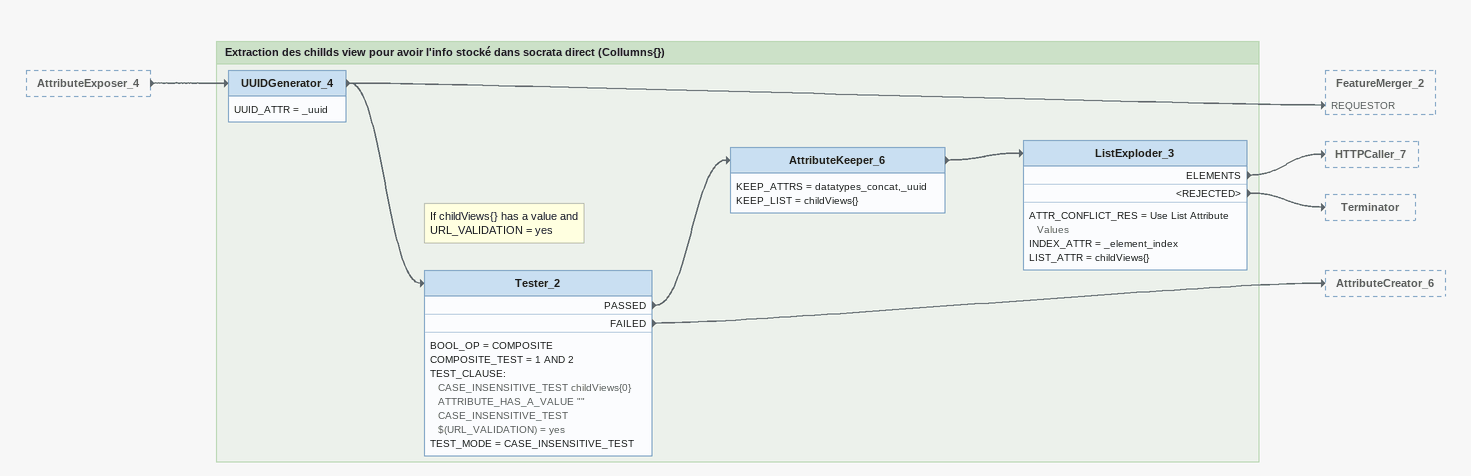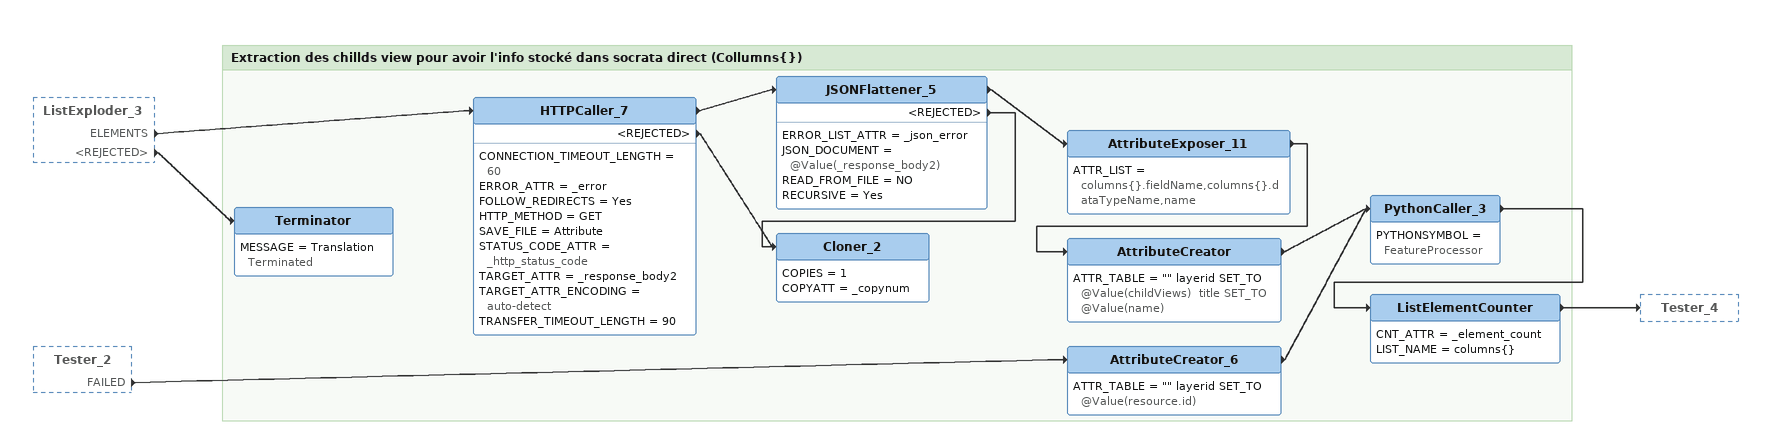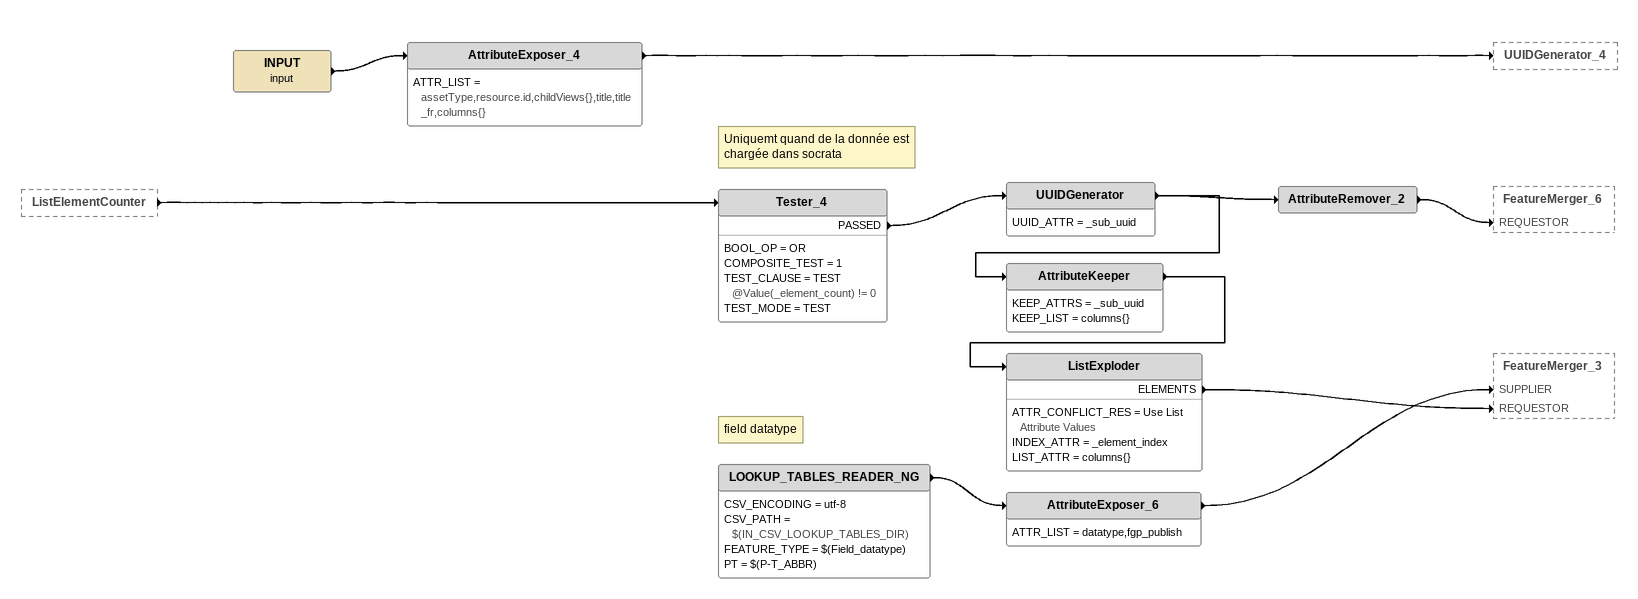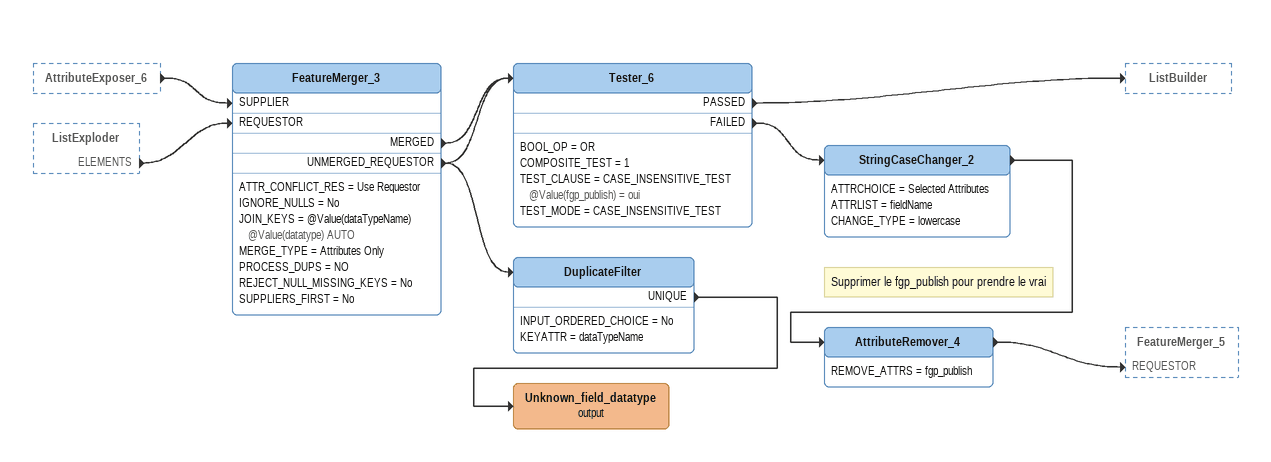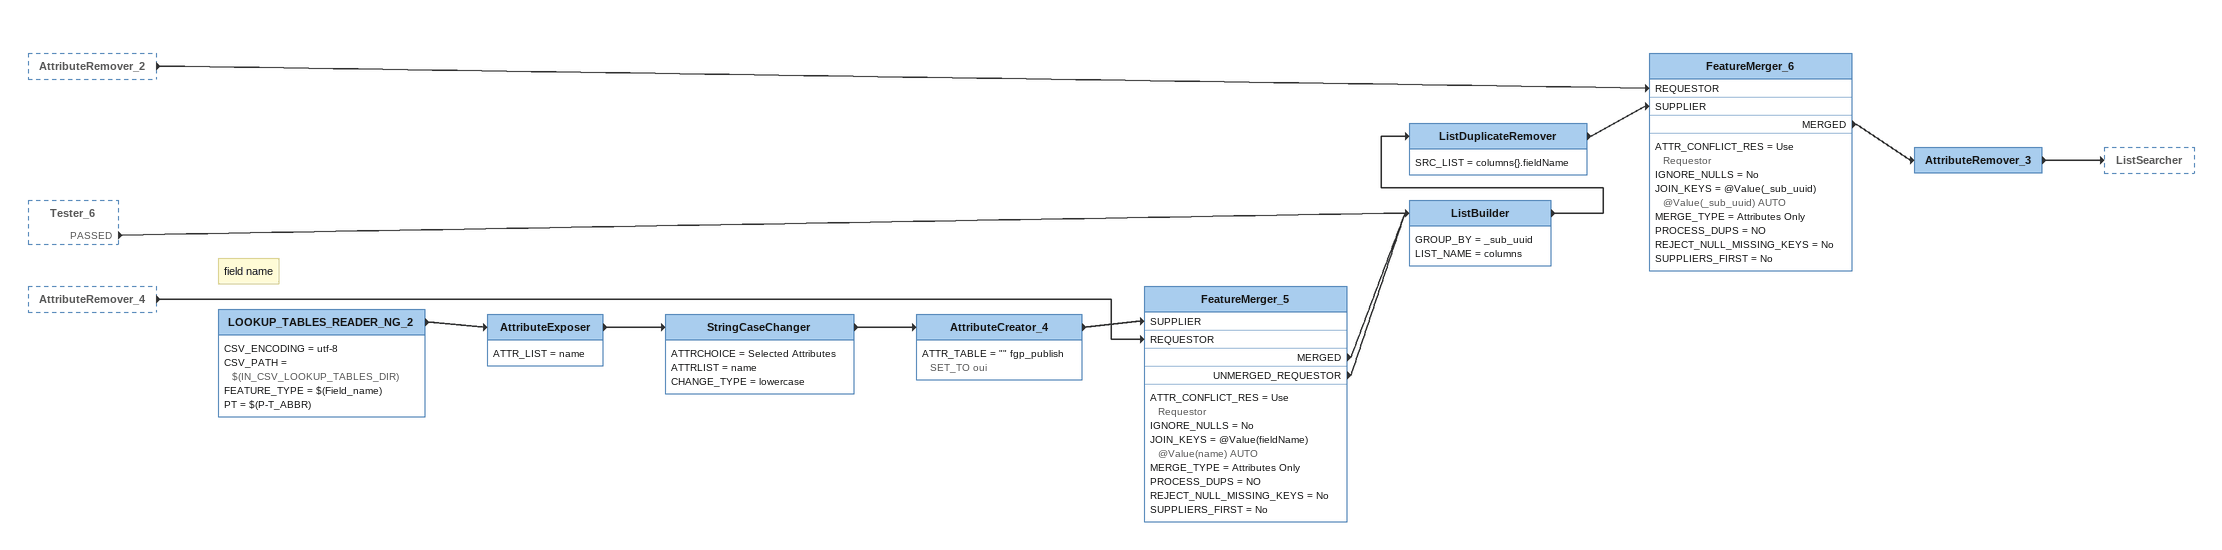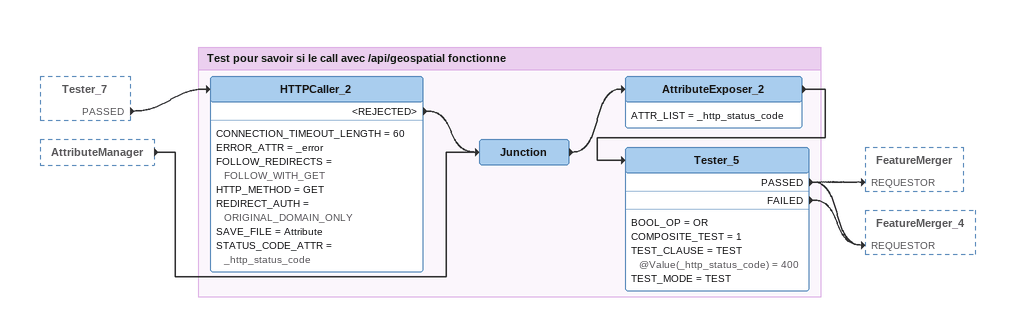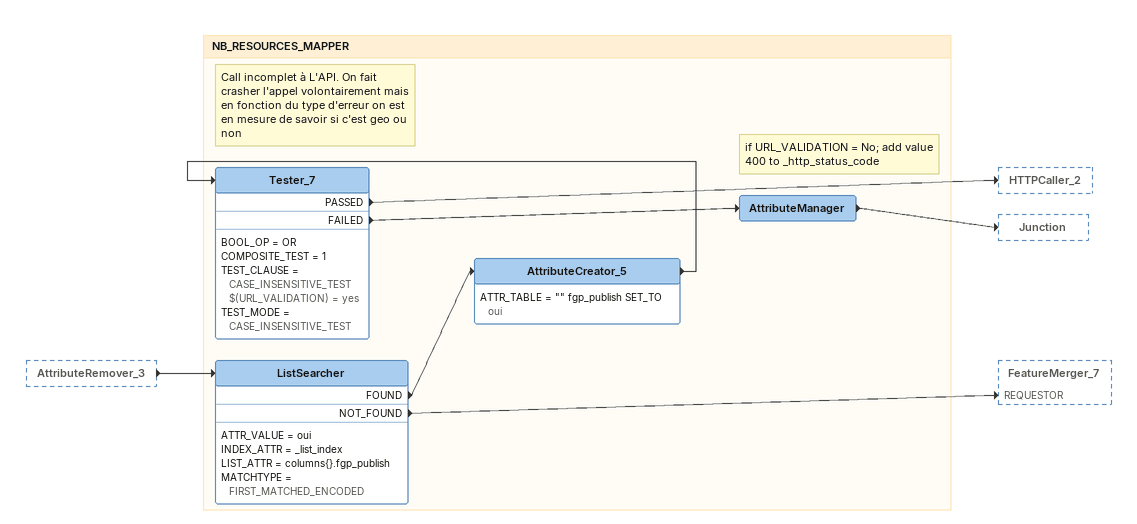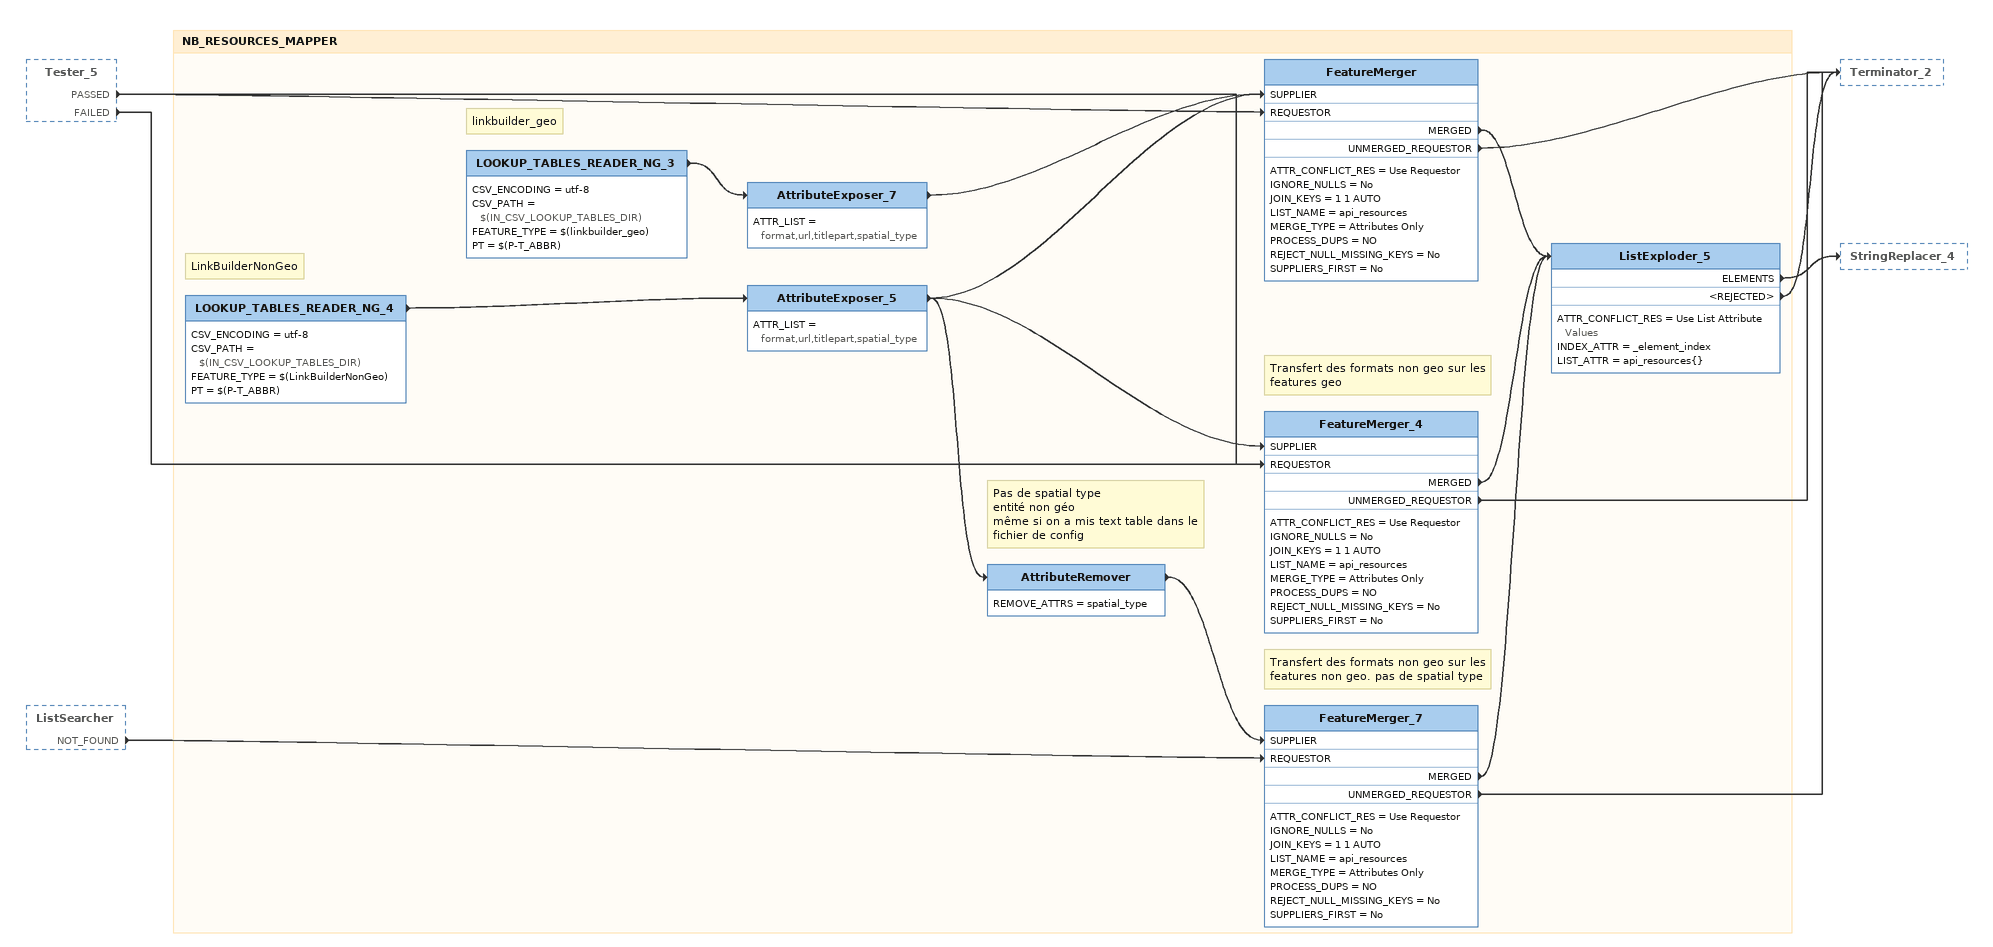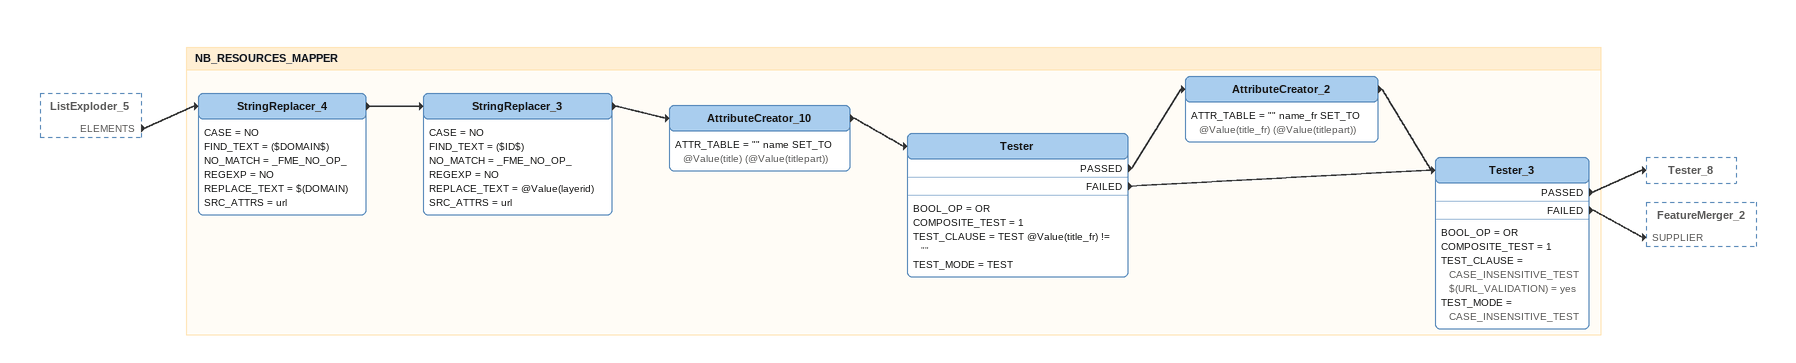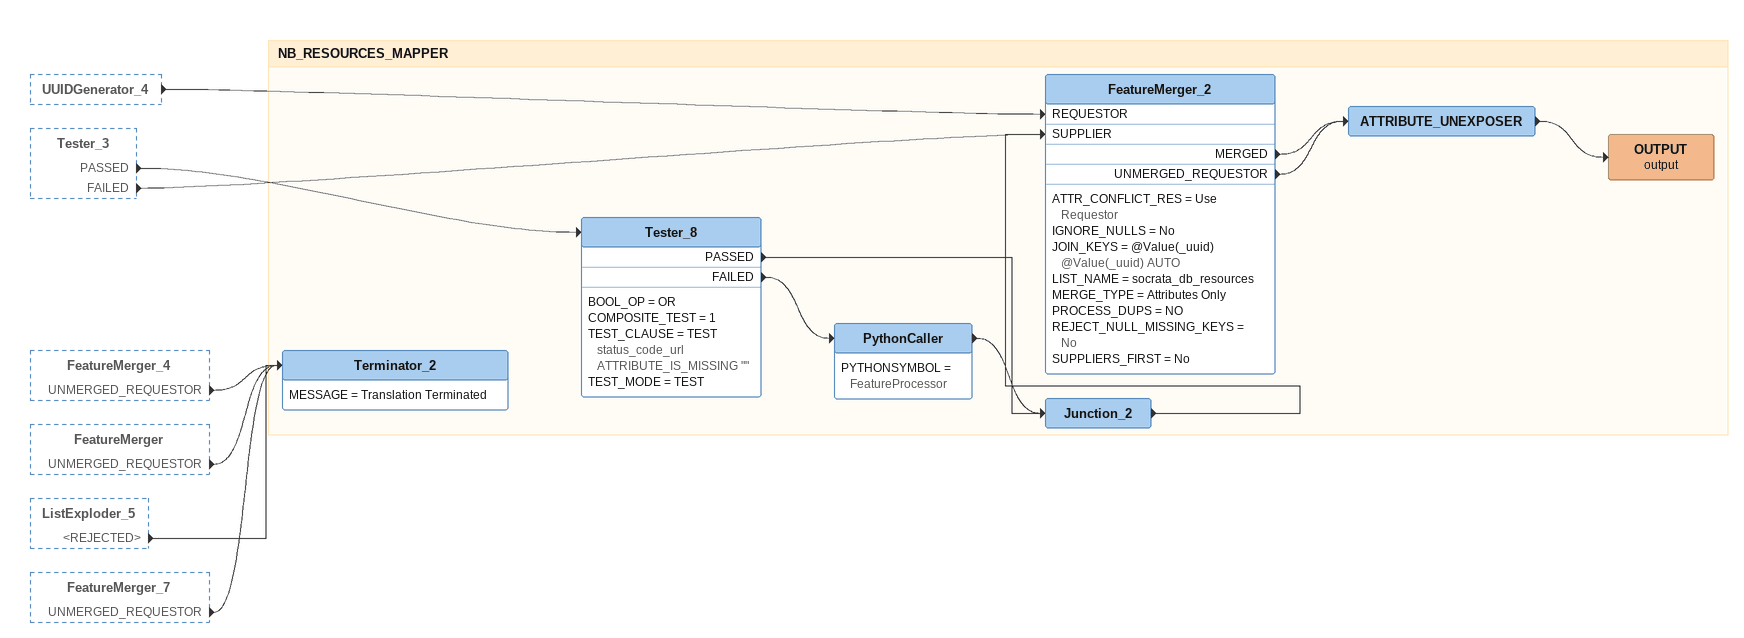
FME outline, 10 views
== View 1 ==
AttributeExposer_4 [outside]
    -> UUIDGenerator_4

Bookmark: Extraction des chillds view pour avoir l'info stocké dans socrata direct (Collumns{})
UUIDGenerator_4
    UUID_ATTR = _uuid
    -> FeatureMerger_2 [REQUESTOR]
    -> Tester_2
Note: If childViews{} has a value and URL_VALIDATION = yes
Tester_2
    BOOL_OP = COMPOSITE
    COMPOSITE_TEST = 1 AND 2
    TEST_CLAUSE:
      CASE_INSENSITIVE_TEST childViews{0} ATTRIBUTE_HAS_A_VALUE ""
      CASE_INSENSITIVE_TEST $(URL_VALIDATION) = yes
    TEST_MODE = CASE_INSENSITIVE_TEST
    PASSED -> AttributeKeeper_6
    FAILED -> AttributeCreator_6
AttributeKeeper_6
    KEEP_ATTRS = datatypes_concat,_uuid
    KEEP_LIST = childViews{}
    -> ListExploder_3
ListExploder_3
    ATTR_CONFLICT_RES = Use List Attribute Values
    INDEX_ATTR = _element_index
    LIST_ATTR = childViews{}
    ELEMENTS -> HTTPCaller_7
    <REJECTED> -> Terminator

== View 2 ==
ListExploder_3 [outside]
    ELEMENTS -> HTTPCaller_7
    <REJECTED> -> Terminator
Tester_2 [outside]
    FAILED -> AttributeCreator_6

Bookmark: Extraction des chillds view pour avoir l'info stocké dans socrata direct (Collumns{})
HTTPCaller_7
    CONNECTION_TIMEOUT_LENGTH = 60
    ERROR_ATTR = _error
    FOLLOW_REDIRECTS = Yes
    HTTP_METHOD = GET
    SAVE_FILE = Attribute
    STATUS_CODE_ATTR = _http_status_code
    TARGET_ATTR = _response_body2
    TARGET_ATTR_ENCODING = auto-detect
    TRANSFER_TIMEOUT_LENGTH = 90
    -> JSONFlattener_5
    <REJECTED> -> Cloner_2
JSONFlattener_5
    ERROR_LIST_ATTR = _json_error
    JSON_DOCUMENT = @Value(_response_body2)
    READ_FROM_FILE = NO
    RECURSIVE = Yes
    -> AttributeExposer_11
    <REJECTED> -> Cloner_2
AttributeExposer_11
    ATTR_LIST = columns{}.fieldName,columns{}.dataTypeName,name
    -> AttributeCreator
AttributeCreator
    ATTR_TABLE = "" layerid SET_TO @Value(childViews)  title SET_TO @Value(name)
    -> PythonCaller_3
Cloner_2
    COPIES = 1
    COPYATT = _copynum
Terminator
    MESSAGE = Translation Terminated
AttributeCreator_6
    ATTR_TABLE = "" layerid SET_TO @Value(resource.id)
    -> PythonCaller_3
PythonCaller_3
    PYTHONSYMBOL = FeatureProcessor
    -> ListElementCounter
ListElementCounter
    CNT_ATTR = _element_count
    LIST_NAME = columns{}
    -> Tester_4

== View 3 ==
ListElementCounter [outside]
    -> Tester_4
INPUT (input)
    -> AttributeExposer_4
AttributeExposer_4
    ATTR_LIST = assetType,resource.id,childViews{},title,title_fr,columns{}
    -> UUIDGenerator_4
Note: Uniquemt quand de la donnée est chargée dans socrata
Tester_4
    BOOL_OP = OR
    COMPOSITE_TEST = 1
    TEST_CLAUSE = TEST @Value(_element_count) != 0
    TEST_MODE = TEST
    PASSED -> UUIDGenerator
UUIDGenerator
    UUID_ATTR = _sub_uuid
    -> AttributeRemover_2
    -> AttributeKeeper
AttributeRemover_2
    -> FeatureMerger_6 [REQUESTOR]
AttributeKeeper
    KEEP_ATTRS = _sub_uuid
    KEEP_LIST = columns{}
    -> ListExploder
ListExploder
    ATTR_CONFLICT_RES = Use List Attribute Values
    INDEX_ATTR = _element_index
    LIST_ATTR = columns{}
    ELEMENTS -> FeatureMerger_3 [REQUESTOR]
Note: field datatype
LOOKUP_TABLES_READER_NG
    CSV_ENCODING = utf-8
    CSV_PATH = $(IN_CSV_LOOKUP_TABLES_DIR)
    FEATURE_TYPE = $(Field_datatype)
    PT = $(P-T_ABBR)
    -> AttributeExposer_6
AttributeExposer_6
    ATTR_LIST = datatype,fgp_publish
    -> FeatureMerger_3 [SUPPLIER]

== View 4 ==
AttributeExposer_6 [outside]
    -> FeatureMerger_3 [SUPPLIER]
ListExploder [outside]
    ELEMENTS -> FeatureMerger_3 [REQUESTOR]
FeatureMerger_3
    ATTR_CONFLICT_RES = Use Requestor
    IGNORE_NULLS = No
    JOIN_KEYS = @Value(dataTypeName) @Value(datatype) AUTO
    MERGE_TYPE = Attributes Only
    PROCESS_DUPS = NO
    REJECT_NULL_MISSING_KEYS = No
    SUPPLIERS_FIRST = No
    MERGED -> Tester_6
    UNMERGED_REQUESTOR -> DuplicateFilter
    UNMERGED_REQUESTOR -> Tester_6
Tester_6
    BOOL_OP = OR
    COMPOSITE_TEST = 1
    TEST_CLAUSE = CASE_INSENSITIVE_TEST @Value(fgp_publish) = oui
    TEST_MODE = CASE_INSENSITIVE_TEST
    PASSED -> ListBuilder
    FAILED -> StringCaseChanger_2
StringCaseChanger_2
    ATTRCHOICE = Selected Attributes
    ATTRLIST = fieldName
    CHANGE_TYPE = lowercase
    -> AttributeRemover_4
Note: Supprimer le fgp_publish pour prendre le vrai
AttributeRemover_4
    REMOVE_ATTRS = fgp_publish
    -> FeatureMerger_5 [REQUESTOR]
DuplicateFilter
    INPUT_ORDERED_CHOICE = No
    KEYATTR = dataTypeName
    UNIQUE -> Unknown_field_datatype (output)
Unknown_field_datatype (output)

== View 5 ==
AttributeRemover_2 [outside]
    -> FeatureMerger_6 [REQUESTOR]
Tester_6 [outside]
    PASSED -> ListBuilder
AttributeRemover_4 [outside]
    -> FeatureMerger_5 [REQUESTOR]
Note: field name
LOOKUP_TABLES_READER_NG_2
    CSV_ENCODING = utf-8
    CSV_PATH = $(IN_CSV_LOOKUP_TABLES_DIR)
    FEATURE_TYPE = $(Field_name)
    PT = $(P-T_ABBR)
    -> AttributeExposer
AttributeExposer
    ATTR_LIST = name
    -> StringCaseChanger
StringCaseChanger
    ATTRCHOICE = Selected Attributes
    ATTRLIST = name
    CHANGE_TYPE = lowercase
    -> AttributeCreator_4
AttributeCreator_4
    ATTR_TABLE = "" fgp_publish SET_TO oui
    -> FeatureMerger_5 [SUPPLIER]
FeatureMerger_5
    ATTR_CONFLICT_RES = Use Requestor
    IGNORE_NULLS = No
    JOIN_KEYS = @Value(fieldName) @Value(name) AUTO
    MERGE_TYPE = Attributes Only
    PROCESS_DUPS = NO
    REJECT_NULL_MISSING_KEYS = No
    SUPPLIERS_FIRST = No
    MERGED -> ListBuilder
    UNMERGED_REQUESTOR -> ListBuilder
ListBuilder
    GROUP_BY = _sub_uuid
    LIST_NAME = columns
    -> ListDuplicateRemover
ListDuplicateRemover
    SRC_LIST = columns{}.fieldName
    -> FeatureMerger_6 [SUPPLIER]
FeatureMerger_6
    ATTR_CONFLICT_RES = Use Requestor
    IGNORE_NULLS = No
    JOIN_KEYS = @Value(_sub_uuid) @Value(_sub_uuid) AUTO
    MERGE_TYPE = Attributes Only
    PROCESS_DUPS = NO
    REJECT_NULL_MISSING_KEYS = No
    SUPPLIERS_FIRST = No
    MERGED -> AttributeRemover_3
AttributeRemover_3
    -> ListSearcher

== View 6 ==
Tester_7 [outside]
    PASSED -> HTTPCaller_2
AttributeManager [outside]
    -> Junction

Bookmark: Test pour savoir si le call avec /api/geospatial fonctionne
HTTPCaller_2
    CONNECTION_TIMEOUT_LENGTH = 60
    ERROR_ATTR = _error
    FOLLOW_REDIRECTS = FOLLOW_WITH_GET
    HTTP_METHOD = GET
    REDIRECT_AUTH = ORIGINAL_DOMAIN_ONLY
    SAVE_FILE = Attribute
    STATUS_CODE_ATTR = _http_status_code
    <REJECTED> -> Junction
Junction
    -> AttributeExposer_2
AttributeExposer_2
    ATTR_LIST = _http_status_code
    -> Tester_5
Tester_5
    BOOL_OP = OR
    COMPOSITE_TEST = 1
    TEST_CLAUSE = TEST @Value(_http_status_code) = 400
    TEST_MODE = TEST
    PASSED -> FeatureMerger [REQUESTOR]
    PASSED -> FeatureMerger_4 [REQUESTOR]
    FAILED -> FeatureMerger_4 [REQUESTOR]

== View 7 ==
AttributeRemover_3 [outside]
    -> ListSearcher

Bookmark: NB_RESOURCES_MAPPER
ListSearcher
    ATTR_VALUE = oui
    INDEX_ATTR = _list_index
    LIST_ATTR = columns{}.fgp_publish
    MATCHTYPE = FIRST_MATCHED_ENCODED
    FOUND -> AttributeCreator_5
    NOT_FOUND -> FeatureMerger_7 [REQUESTOR]
AttributeCreator_5
    ATTR_TABLE = "" fgp_publish SET_TO oui
    -> Tester_7
Note: Call incomplet à L'API. On fait crasher l'appel volontairement mais en fonction du type d'erreur on est en mesure de savoir si c'est geo ou non
Tester_7
    BOOL_OP = OR
    COMPOSITE_TEST = 1
    TEST_CLAUSE = CASE_INSENSITIVE_TEST $(URL_VALIDATION) = yes
    TEST_MODE = CASE_INSENSITIVE_TEST
    PASSED -> HTTPCaller_2
    FAILED -> AttributeManager
Note: if URL_VALIDATION = No; add value 400 to _http_status_code
AttributeManager
    -> Junction

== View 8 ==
Tester_5 [outside]
    PASSED -> FeatureMerger [REQUESTOR]
    PASSED -> FeatureMerger_4 [REQUESTOR]
    FAILED -> FeatureMerger_4 [REQUESTOR]
ListSearcher [outside]
    NOT_FOUND -> FeatureMerger_7 [REQUESTOR]

Bookmark: NB_RESOURCES_MAPPER
Note: LinkBuilderNonGeo
LOOKUP_TABLES_READER_NG_4
    CSV_ENCODING = utf-8
    CSV_PATH = $(IN_CSV_LOOKUP_TABLES_DIR)
    FEATURE_TYPE = $(LinkBuilderNonGeo)
    PT = $(P-T_ABBR)
    -> AttributeExposer_5
AttributeExposer_5
    ATTR_LIST = format,url,titlepart,spatial_type
    -> FeatureMerger [SUPPLIER]
    -> AttributeRemover
    -> FeatureMerger_4 [SUPPLIER]
Note: Transfert des formats non geo sur les features geo
FeatureMerger_4
    ATTR_CONFLICT_RES = Use Requestor
    IGNORE_NULLS = No
    JOIN_KEYS = 1 1 AUTO
    LIST_NAME = api_resources
    MERGE_TYPE = Attributes Only
    PROCESS_DUPS = NO
    REJECT_NULL_MISSING_KEYS = No
    SUPPLIERS_FIRST = No
    MERGED -> ListExploder_5
    UNMERGED_REQUESTOR -> Terminator_2
Note: Pas de spatial type / entité non géo / même si on a mis text table dans le fichier de config
AttributeRemover
    REMOVE_ATTRS = spatial_type
    -> FeatureMerger_7 [SUPPLIER]
Note: Transfert des formats non geo sur les features non geo. pas de spatial type
FeatureMerger_7
    ATTR_CONFLICT_RES = Use Requestor
    IGNORE_NULLS = No
    JOIN_KEYS = 1 1 AUTO
    LIST_NAME = api_resources
    MERGE_TYPE = Attributes Only
    PROCESS_DUPS = NO
    REJECT_NULL_MISSING_KEYS = No
    SUPPLIERS_FIRST = No
    MERGED -> ListExploder_5
    UNMERGED_REQUESTOR -> Terminator_2
Note: linkbuilder_geo
LOOKUP_TABLES_READER_NG_3
    CSV_ENCODING = utf-8
    CSV_PATH = $(IN_CSV_LOOKUP_TABLES_DIR)
    FEATURE_TYPE = $(linkbuilder_geo)
    PT = $(P-T_ABBR)
    -> AttributeExposer_7
AttributeExposer_7
    ATTR_LIST = format,url,titlepart,spatial_type
    -> FeatureMerger [SUPPLIER]
FeatureMerger
    ATTR_CONFLICT_RES = Use Requestor
    IGNORE_NULLS = No
    JOIN_KEYS = 1 1 AUTO
    LIST_NAME = api_resources
    MERGE_TYPE = Attributes Only
    PROCESS_DUPS = NO
    REJECT_NULL_MISSING_KEYS = No
    SUPPLIERS_FIRST = No
    MERGED -> ListExploder_5
    UNMERGED_REQUESTOR -> Terminator_2
ListExploder_5
    ATTR_CONFLICT_RES = Use List Attribute Values
    INDEX_ATTR = _element_index
    LIST_ATTR = api_resources{}
    ELEMENTS -> StringReplacer_4
    <REJECTED> -> Terminator_2

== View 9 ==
ListExploder_5 [outside]
    ELEMENTS -> StringReplacer_4

Bookmark: NB_RESOURCES_MAPPER
StringReplacer_4
    CASE = NO
    FIND_TEXT = ($DOMAIN$)
    NO_MATCH = _FME_NO_OP_
    REGEXP = NO
    REPLACE_TEXT = $(DOMAIN)
    SRC_ATTRS = url
    -> StringReplacer_3
StringReplacer_3
    CASE = NO
    FIND_TEXT = ($ID$)
    NO_MATCH = _FME_NO_OP_
    REGEXP = NO
    REPLACE_TEXT = @Value(layerid)
    SRC_ATTRS = url
    -> AttributeCreator_10
AttributeCreator_10
    ATTR_TABLE = "" name SET_TO @Value(title) (@Value(titlepart))
    -> Tester
Tester
    BOOL_OP = OR
    COMPOSITE_TEST = 1
    TEST_CLAUSE = TEST @Value(title_fr) != ""
    TEST_MODE = TEST
    PASSED -> AttributeCreator_2
    FAILED -> Tester_3
AttributeCreator_2
    ATTR_TABLE = "" name_fr SET_TO @Value(title_fr) (@Value(titlepart))
    -> Tester_3
Tester_3
    BOOL_OP = OR
    COMPOSITE_TEST = 1
    TEST_CLAUSE = CASE_INSENSITIVE_TEST $(URL_VALIDATION) = yes
    TEST_MODE = CASE_INSENSITIVE_TEST
    PASSED -> Tester_8
    FAILED -> FeatureMerger_2 [SUPPLIER]

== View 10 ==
UUIDGenerator_4 [outside]
    -> FeatureMerger_2 [REQUESTOR]
Tester_3 [outside]
    PASSED -> Tester_8
    FAILED -> FeatureMerger_2 [SUPPLIER]
FeatureMerger_4 [outside]
    UNMERGED_REQUESTOR -> Terminator_2
FeatureMerger [outside]
    UNMERGED_REQUESTOR -> Terminator_2
ListExploder_5 [outside]
    <REJECTED> -> Terminator_2
FeatureMerger_7 [outside]
    UNMERGED_REQUESTOR -> Terminator_2

Bookmark: NB_RESOURCES_MAPPER
Tester_8
    BOOL_OP = OR
    COMPOSITE_TEST = 1
    TEST_CLAUSE = TEST status_code_url ATTRIBUTE_IS_MISSING ""
    TEST_MODE = TEST
    PASSED -> Junction_2
    FAILED -> PythonCaller
PythonCaller
    PYTHONSYMBOL = FeatureProcessor
    -> Junction_2
Junction_2
    -> FeatureMerger_2 [SUPPLIER]
FeatureMerger_2
    ATTR_CONFLICT_RES = Use Requestor
    IGNORE_NULLS = No
    JOIN_KEYS = @Value(_uuid) @Value(_uuid) AUTO
    LIST_NAME = socrata_db_resources
    MERGE_TYPE = Attributes Only
    PROCESS_DUPS = NO
    REJECT_NULL_MISSING_KEYS = No
    SUPPLIERS_FIRST = No
    MERGED -> ATTRIBUTE_UNEXPOSER
    UNMERGED_REQUESTOR -> ATTRIBUTE_UNEXPOSER
ATTRIBUTE_UNEXPOSER
    -> OUTPUT (output)
OUTPUT (output)
Terminator_2
    MESSAGE = Translation Terminated
